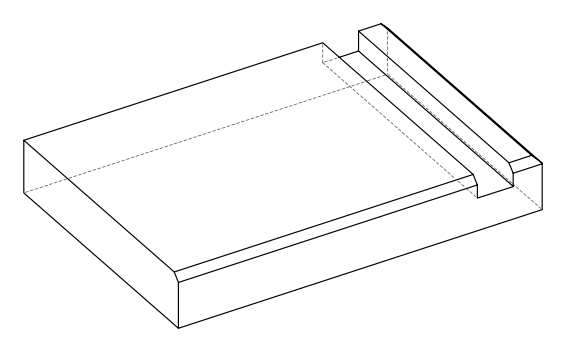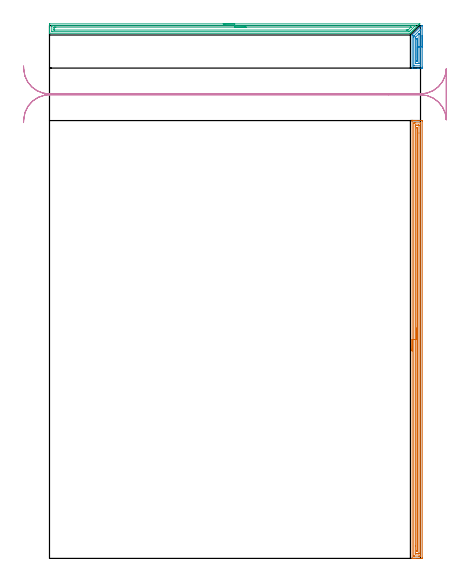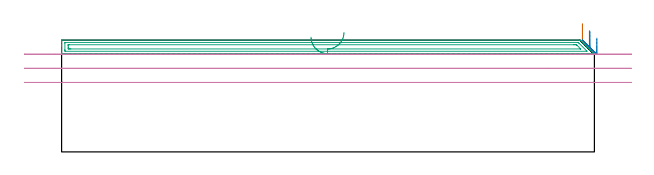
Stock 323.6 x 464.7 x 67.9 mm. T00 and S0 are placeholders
(PLAN: 4 operations, 1 tool changes, 26.8 min)
(1 AREA_MILL | FG_CHAMFER_SURFACE | UGT0205_001 | 12.38 min | 14997 mm3)
(2 AREA_MILL_1 | FG_CHAMFER_SURFACE_1 | UGT0205_001 | 1.23 min | 1642 mm3)
(3 AREA_MILL_2 | FG_CHAMFER_SURFACE_2 | UGT0205_001 | 7.89 min | 10673 mm3)
(4 MILL_RECTANGULAR_SLOT | SLOT_RECTANGULAR | UGT0201_009 | Follow Part, ap 11.25, ae 75% | 5.33 min | 379715 mm3)
(TOOL UGT0205_001 | Chamfer Mill 20 x 3 x 45 deg. | D20 FL50 Z2)
(TOOL UGT0201_009 | End Mill 45 mm | D45 FL63 Z6)
(OP 1 AREA_MILL)
G17 G21 G94 G90
T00 M6
G54
G17 G0 G90 X316.3 Y180.95 S1061 M3
G43 Z77.9 H0
G94 G1 Y180.988 Z77.028 F250.
Y181.102 Z76.164
Y181.291 Z75.312
Y181.553 Z74.48
Y181.887 Z73.674
Y182.29 Z72.9
Y182.758 Z72.164
Y183.29 Z71.472
Y183.879 Z70.829
Y184.522 Z70.24
Y185.214 Z69.708
Y185.95 Z69.24
Y186.724 Z68.837
Y187.53 Z68.503
Y188.362 Z68.241
Y189.213 Z68.052
Y190.078 Z67.938
Y190.95 Z67.9
Y381.726
X316.299 Y381.896 Z67.892
Y381.898 Z67.891
X316.642 Y381.9 Z67.558
X316.932 Z67.268
X317.618 Z66.577
X318.842 Z65.355
X319.379 Z64.815
X319.991 Z64.204
X324.394 Z59.804
X324.662 Y381.897 Z59.535
X325.092 Y381.89 Z59.106
X325.096 Y381.719 Z59.102
X325.099 Y381.279 Z59.101
Y0.621
X325.096 Y0.181 Z59.102
X325.092 Y0.01 Z59.106
X324.662 Y0. Z59.535
X319.379 Z64.815
X318.842 Z65.355
X318.499 Z65.697
X317.962 Z66.234
X317.618 Z66.577
X316.932 Z67.268
X316.642 Z67.558
X316.299 Y0.002 Z67.891
Y0.004 Z67.892
X316.3 Y0.174 Z67.9
Y190.95
X317.714 Z66.486
X317.715 Y379.394 Z66.485
X317.716 Y379.492 Z66.484
X317.721 Y379.88 Z66.479
X318.102 Y379.894 Z66.098
X318.499 Y379.898 Z65.701
X318.977 Y379.9 Z65.223
X319.379 Z64.821
X323.38 Z60.82
X323.593 Y379.899 Z60.607
X323.625 Y379.898 Z60.575
X323.659 Y379.893 Z60.541
X323.679 Y379.889 Z60.521
X323.68 Y379.863 Z60.52
X323.685 Y379.59 Z60.515
Y2.506
X323.684 Y2.408 Z60.516
X323.679 Y2.02 Z60.521
X323.298 Y2.006 Z60.902
X322.901 Y2.002 Z61.299
X322.423 Y2. Z61.777
X322.021 Z62.179
X318.02 Z66.18
X317.807 Y2.001 Z66.393
X317.775 Y2.002 Z66.425
X317.742 Y2.007 Z66.458
X317.721 Y2.011 Z66.479
X317.72 Y2.037 Z66.48
X317.715 Y2.31 Z66.485
X317.714 Y190.95 Z66.486
X319.128 Z65.072
X319.129 Y377.065 Z65.071
X319.131 Y377.705 Z65.069
X319.133 Y377.831 Z65.067
X319.135 Y377.886 Z65.065
X319.193 Y377.894 Z65.007
X319.379 Y377.897 Z64.821
X320.067 Y377.9 Z64.133
X320.948 Z63.252
X321.829 Z62.371
X322.021 Y377.897 Z62.179
X322.213 Y377.892 Z61.987
X322.262 Y377.89 Z61.938
X322.265 Y377.856 Z61.935
X322.269 Y377.789 Z61.931
X322.271 Y377.705 Z61.929
X322.272 Y371.003 Z61.928
X322.271 Y4.834 Z61.929
X322.269 Y4.195 Z61.931
X322.267 Y4.068 Z61.933
X322.265 Y4.014 Z61.935
X322.207 Y4.006 Z61.993
X322.021 Y4.003 Z62.179
X321.332 Y4. Z62.868
X320.452 Z63.748
X319.571 Z64.629
X319.379 Y4.003 Z64.821
X319.187 Y4.008 Z65.013
X319.138 Y4.01 Z65.062
X319.135 Y4.044 Z65.065
X319.131 Y4.111 Z65.069
X319.129 Y4.195 Z65.071
X319.128 Y10.897 Z65.072
Y190.95
X320.543 Z63.657
Y375.311
X320.544 Y375.629 Z63.656
X320.547 Y375.79 Z63.653
X320.55 Y375.887 Z63.65
X320.595 Y375.891 Z63.605
X320.7 Y375.894 Z63.5
X320.805 Y375.891 Z63.395
X320.85 Y375.887 Z63.35
X320.853 Y375.79 Z63.347
X320.855 Y375.63 Z63.345
X320.857 Y375.311 Z63.343
Y375.024
Y6.556
X320.856 Y6.271 Z63.344
X320.853 Y6.11 Z63.347
X320.85 Y6.013 Z63.35
X320.805 Y6.009 Z63.395
X320.7 Y6.006 Z63.5
X320.595 Y6.009 Z63.605
X320.55 Y6.013 Z63.65
X320.547 Y6.11 Z63.653
X320.545 Y6.269 Z63.655
X320.543 Y6.589 Z63.657
Y6.876
Y190.95
Y191.822 Z63.695
Y192.686 Z63.809
Y193.538 Z63.998
Y194.37 Z64.26
Y195.176 Z64.594
Y195.95 Z64.997
Y196.686 Z65.466
Y197.378 Z65.997
Y198.021 Z66.586
Y198.61 Z67.229
Y199.141 Z67.922
Y199.61 Z68.657
Y200.013 Z69.431
Y200.347 Z70.237
Y200.609 Z71.069
Y200.798 Z71.921
Y200.912 Z72.786
Y200.95 Z73.657
G0 Z77.9
M5
M2
(OP 2 AREA_MILL_1)
G17 G21 G94 G90
T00 M6
G54
G17 G0 G90 X325.1 Y456.15 S1061 M3
G43 Z77.9 H0
Z69.1
G94 G1 Y456.112 Z68.228 F250.
Y455.998 Z67.364
Y455.809 Z66.512
Y455.547 Z65.68
Y455.213 Z64.874
Y454.81 Z64.1
Y454.342 Z63.364
Y453.81 Z62.672
Y453.221 Z62.029
Y452.578 Z61.44
Y451.886 Z60.909
Y451.15 Z60.44
Y450.376 Z60.037
Y449.57 Z59.703
Y448.738 Z59.441
Y447.887 Z59.252
Y447.022 Z59.138
Y446.15 Z59.1
Y428.507
X325.098 Y428.063 Z59.102
X325.092 Y427.632 Z59.103
X325.091 Y427.608 Z59.105
X324.662 Y427.6 Z59.533
X322.021 Z62.173
X321.184 Z63.015
X316.341 Y427.601 Z67.858
X316.305 Y427.61 Z67.894
X316.3 Y427.622 Z67.9
Y456.296
X316.303 Y456.495 Z67.889
X316.484 Y456.684 Z67.715
X324.293 Y464.493 Z59.907
X324.481 Y464.678 Z59.719
X324.51 Y464.698 Z59.689
X325.093 Y464.7 Z59.107
X325.094 Y464.678 Z59.106
X325.1 Y464.459 Z59.1
Y446.15
X323.686 Z60.514
X323.685 Y429.924 Z60.515
X323.684 Y429.828 Z60.516
X323.681 Y429.632 Z60.519
X323.68 Y429.616 Z60.52
X323.628 Y429.61 Z60.572
X323.507 Y429.605 Z60.693
X323.356 Y429.601 Z60.844
X317.845 Y429.6 Z66.355
X317.765 Y429.603 Z66.435
X317.742 Y429.605 Z66.458
X317.723 Y429.609 Z66.477
X317.721 Y429.643 Z66.479
X317.716 Y429.73 Z66.484
X317.715 Y429.828 Z66.485
X317.714 Y454.532 Z66.486
X317.716 Y455.316 Z66.484
X317.719 Y455.414 Z66.481
X317.721 Y455.458 Z66.479
X317.76 Y455.501 Z66.44
X317.832 Y455.579 Z66.368
X317.943 Y455.692 Z66.257
X318.082 Y455.832 Z66.118
X323.546 Y461.295 Z60.654
X323.623 Y461.369 Z60.577
X323.676 Y461.416 Z60.524
X323.679 Z60.521
X323.681 Y461.399 Z60.519
X323.683 Y461.353 Z60.517
X323.686 Y460.804 Z60.514
Y460.708
Y446.15
X322.272 Z61.928
X322.271 Y431.972 Z61.929
X322.269 Y431.804 Z61.931
X322.264 Y431.671 Z61.936
X322.26 Y431.609 Z61.94
X322.013 Y431.6 Z62.187
X321.14 Z63.06
X319.371 Z64.829
X319.166 Y431.61 Z65.034
X319.134 Y431.622 Z65.066
X319.131 Y431.644 Z65.069
X319.129 Y431.671 Z65.071
Y453.901
X319.13 Y454.216 Z65.07
X319.133 Y454.373 Z65.067
X319.135 Y454.41 Z65.065
X319.154 Y454.443 Z65.046
X319.233 Y454.532 Z64.967
X319.305 Y454.606 Z64.895
X319.379 Y454.68 Z64.821
X321.878 Y457.179 Z62.322
X322.021 Y457.321 Z62.179
X322.093 Y457.392 Z62.107
X322.237 Y457.528 Z61.963
X322.267 Y457.554 Z61.933
X322.268 Y457.545 Z61.932
X322.27 Y457.502 Z61.93
X322.271 Y457.43 Z61.929
X322.272 Y457.179 Z61.928
Y446.15
X320.857 Z63.343
X320.856 Y434.239 Z63.344
X320.854 Y433.924 Z63.346
X320.851 Y433.646 Z63.349
X320.843 Y433.61 Z63.357
X320.798 Y433.607 Z63.402
X320.7 Y433.605 Z63.5
X320.601 Y433.607 Z63.599
X320.557 Y433.61 Z63.643
X320.55 Y433.642 Z63.65
X320.545 Y433.953 Z63.655
X320.543 Y434.239 Z63.657
Y434.523
Y452.767
X320.545 Y453.051 Z63.655
X320.549 Y453.36 Z63.651
X320.557 Y453.397 Z63.643
X320.579 Y453.423 Z63.621
X320.636 Y453.483 Z63.564
X320.802 Y453.649 Z63.398
X320.817 Y453.657 Z63.383
X320.85 Y453.649 Z63.35
X320.852 Y453.565 Z63.348
X320.856 Y453.052 Z63.344
X320.857 Y452.767 Z63.343
Y452.452
Y446.15
Y445.278 Z63.381
Y444.414 Z63.495
Y443.562 Z63.683
Y442.73 Z63.946
Y441.924 Z64.28
Y441.15 Z64.682
Y440.414 Z65.151
Y439.722 Z65.682
Y439.079 Z66.272
Y438.49 Z66.915
Y437.959 Z67.607
Y437.49 Z68.343
Y437.087 Z69.117
Y436.753 Z69.922
Y436.491 Z70.754
Y436.302 Z71.606
Y436.188 Z72.471
Y436.15 Z73.343
G0 Z77.9
M5
M2
(OP 3 AREA_MILL_2)
G17 G21 G94 G90
T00 M6
G54
G17 G0 G90 X151.5 Y466.2 S1061 M3
G43 Z77.9 H0
Z69.7
G94 G1 X151.538 Z68.828 F250.
X151.652 Z67.963
X151.841 Z67.112
X152.103 Z66.28
X152.437 Z65.474
X152.84 Z64.7
X153.308 Z63.964
X153.84 Z63.272
X154.429 Z62.629
X155.072 Z62.04
X155.764 Z61.508
X156.5 Z61.04
X157.274 Z60.637
X158.08 Z60.303
X158.912 Z60.041
X159.764 Z59.852
X160.628 Z59.738
X161.5 Z59.7
X322.743
X322.972 Y466.195 Z59.703
X322.982 Y466.193 Z59.705
X322.972 Y466.171 Z59.727
X322.921 Y466.12 Z59.778
X322.678 Y465.878 Z60.022
X322.455 Y465.653 Z60.243
X321.806 Y465.006 Z60.894
X321.567 Y464.765 Z61.131
X320.934 Y464.134 Z61.766
X320.887 Y464.086 Z61.813
X320.678 Y463.877 Z62.02
X320.062 Y463.262 Z62.638
X319.993 Y463.192 Z62.707
X319.79 Y462.988 Z62.908
X319.19 Y462.39 Z63.51
X319.099 Y462.299 Z63.6
X318.902 Y462.1 Z63.796
X318.318 Y461.517 Z64.382
X318.205 Y461.405 Z64.494
X318.014 Y461.212 Z64.684
X317.445 Y460.645 Z65.254
X317.312 Y460.511 Z65.388
X317.125 Y460.323 Z65.573
X316.573 Y459.773 Z66.127
X316.237 Y459.435 Z66.461
X315.701 Y458.901 Z66.999
X315.349 Y458.547 Z67.349
X314.848 Y458.049 Z67.85
X314.801 Y458.007 Z67.893
X314.333 Y458. Z67.9
X0.177
X0.01 Y458.003 Z67.888
X0.006 Y458.039 Z67.852
X0. Y458.433 Z67.467
Y458.732 Z67.167
Y459.435 Z66.46
Y460.675 Z65.222
Y461.212 Z64.683
Y461.832 Z64.064
Y465.653 Z60.244
X0.002 Y465.923 Z59.974
X0.01 Y466.192 Z59.706
X0.279 Y466.199 Z59.699
X161.5 Y466.2 Z59.7
Y464.786 Z61.114
X318.78
X318.801 Y464.785 Z61.115
X319.103 Y464.765 Z61.135
X318.957 Y464.61 Z61.29
X318.801 Y464.451 Z61.449
X314.332 Y459.982 Z65.918
X314.056 Y459.71 Z66.19
X313.773 Y459.435 Z66.465
X313.459 Y459.415 Z66.485
X313.439 Y459.414 Z66.486
X2.411 Y459.415 Z66.485
X2.01 Y459.435 Z66.465
X2.001 Y459.843 Z66.057
X2. Y463.877 Z62.023
X2.001 Y464.284 Z61.616
X2.01 Y464.765 Z61.135
X2.391 Y464.785 Z61.115
X2.411 Y464.786 Z61.114
X161.5
Y463.372 Z62.528
X314.998 Y463.371 Z62.529
X315.226 Y463.37 Z62.53
X315.242 Y463.368 Z62.532
X315.251 Y463.366 Z62.534
X315.248 Y463.355 Z62.545
X315.24 Y463.343 Z62.557
X315.226 Y463.326 Z62.574
X313.111 Y461.212 Z64.688
X312.826 Y460.933 Z64.967
X312.73 Y460.841 Z65.059
X312.545 Y460.835 Z65.065
X312.035 Y460.831 Z65.069
X311.651 Y460.829 Z65.071
X311.143 Y460.828 Z65.072
X4.584 Y460.829 Z65.071
X4.199 Y460.83 Z65.07
X4.071 Y460.833 Z65.067
X4.026 Y460.835 Z65.065
X4.01 Y460.84 Z65.06
X4.007 Y460.883 Z65.017
X4.003 Y461.014 Z64.886
X4.001 Y461.212 Z64.688
X4. Y461.409 Z64.491
Y462.297 Z63.603
X4.002 Y462.988 Z62.912
X4.005 Y463.181 Z62.719
X4.016 Y463.365 Z62.535
X4.199 Y463.367 Z62.533
X4.708 Y463.37 Z62.53
X5.092 Y463.371 Z62.529
X5.601 Y463.372 Z62.528
X161.5
X162.372 Z62.566
X163.236 Z62.68
X164.088 Z62.869
X164.92 Z63.131
X165.726 Z63.465
X166.5 Z63.868
X167.236 Z64.337
X167.928 Z64.868
X168.571 Z65.457
X169.16 Z66.101
X169.692 Z66.793
X170.16 Z67.528
X170.563 Z68.302
X170.897 Z69.108
X171.159 Z69.94
X171.348 Z70.792
X171.462 Z71.657
X171.5 Z72.528
G0 Z77.9
M5
M2
(OP 4 MILL_RECTANGULAR_SLOT)
G17 G21 G94 G90
T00 M6
G54
G17 G0 G90 X-22.625 Y380.066 S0 M3
G43 Z77.9 H0
Z59.333
G94 G1 X-22.47 Y383.062 F250.
G2 X-4.157 Y404.013 R22.5 F500.
X0. Y404.4 R22.5 F435.
G1 X295.819
X323.6 F500.
G2 X346.087 Y382.673 R22.5
G1 X346.1 Y382.646
Y426.929
X346.09
G2 X323.6 Y405.1 R22.5
G1 X0.
G2 X-22.47 Y426.439 R22.5
G1 X-22.625 Y429.435 F250.
G0 Y380.066 Z50.767
G1 X-22.47 Y383.062
G2 X-4.157 Y404.013 R22.5 F500.
X0. Y404.4 R22.5 F435.
G1 X295.819
X323.6 F500.
G2 X346.09 Y382.571 R22.5
G1 Y426.929
G2 X323.6 Y405.1 R22.5
G1 X0.
G2 X-22.47 Y426.439 R22.5
G1 X-22.625 Y429.435 F250.
G0 Y380.066 Z42.2
G1 X-22.47 Y383.062
G2 X-4.157 Y404.013 R22.5 F500.
X0. Y404.4 R22.5 F435.
G1 X295.819
X323.6 F500.
G2 X346.09 Y382.571 R22.5
G1 Y426.929
G2 X323.6 Y405.1 R22.5
G1 X0.
G2 X-22.47 Y426.439 R22.5
G1 X-22.625 Y429.435 F250.
G0 Z77.9
M5
M2
